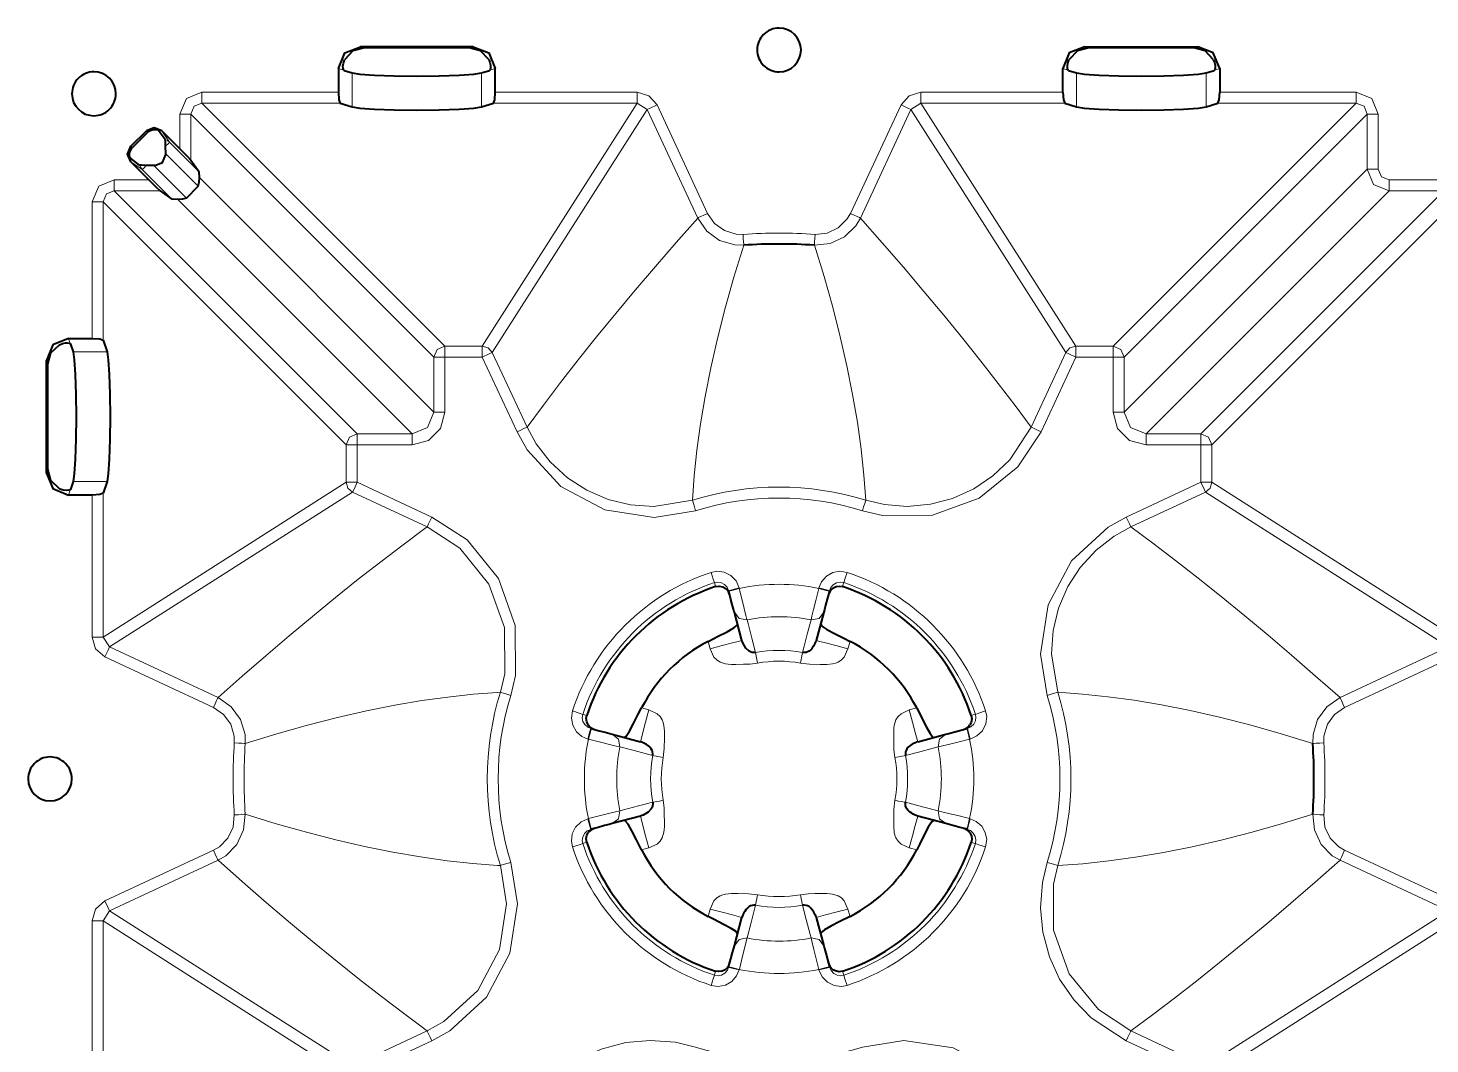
# Model space of a CAD drawing. Header units: millimetres. Extents: x 0 to 2941, y -405 to 1422.
# Drawn here: x 275.6 to 403.4, y 1029 to 1121.7 of the extents above; entities that cross this region are included whole.
import ezdxf

# ---------------------------------------------------------------- set-up
doc = ezdxf.new("R2010")
doc.units = ezdxf.units.MM
doc.layers.add('FINE', color=9, linetype='Continuous')
doc.layers.add('OUTLINE', color=7, linetype='Continuous')

msp = doc.modelspace()

# ---------------------------------------------------------------- linework, layer by layer
at = {"layer": 'FINE', "lineweight": 9}
for p, q in [((305.89, 1119.99), (306.24, 1119.88)), ((315.81, 1119.88), (316.17, 1119.99)), ((372.32, 1119.88), (371.97, 1119.99)), ((382.25, 1119.99), (381.89, 1119.88)), ((304.36, 1117.86), (303.88, 1118.01)), ((305.12, 1114.49), (305.12, 1117.59)), ((316.93, 1117.59), (316.93, 1114.49)), ((318.18, 1118.01), (317.69, 1117.86)), ((369.96, 1118.01), (370.44, 1117.86)), ((371.2, 1117.59), (371.2, 1114.49)), ((383.02, 1114.49), (383.02, 1117.59)), ((383.77, 1117.86), (384.26, 1118.01)), ((291.42, 1115.84), (303.88, 1115.84)), ((318.18, 1115.84), (331.13, 1115.84)), ((357.01, 1115.84), (369.96, 1115.84)), ((384.26, 1115.84), (396.71, 1115.84)), ((289.42, 1110.66), (289.42, 1113.84)), ((312.59, 1091.67), (290.42, 1113.84)), ((290.42, 1113.84), (290.42, 1109.64)), ((291.42, 1114.84), (313.59, 1092.67)), ((304.04, 1114.84), (291.42, 1114.84)), ((317, 1092.67), (331.13, 1114.84)), ((332.03, 1114.26), (317.91, 1092.09)), ((331.13, 1114.84), (318.01, 1114.84)), ((332.03, 1114.26), (331.13, 1114.84)), ((336.65, 1104.36), (332.03, 1114.26)), ((332.94, 1114.68), (337.55, 1104.78)), ((350.58, 1104.78), (355.2, 1114.68)), ((357.01, 1114.84), (356.1, 1114.26)), ((357.01, 1114.84), (371.13, 1092.67)), ((370.12, 1114.84), (357.01, 1114.84)), ((374.54, 1092.67), (396.71, 1114.84)), ((397.71, 1113.84), (375.54, 1091.67)), ((396.71, 1114.84), (384.09, 1114.84)), ((397.71, 1108.83), (397.71, 1113.84)), ((398.71, 1113.84), (398.71, 1108.83)), ((286.36, 1112.31), (286.46, 1112.16)), ((288.47, 1111.27), (287.78, 1112.31)), ((291.17, 1108.57), (288.47, 1111.27)), ((284.94, 1110.9), (285.09, 1110.8)), ((288.12, 1110.21), (291.07, 1107.25)), ((285.99, 1108.79), (284.95, 1109.48)), ((288.69, 1106.08), (285.99, 1108.79)), ((287.05, 1109.14), (290.01, 1106.18)), ((375.54, 1086.66), (397.71, 1108.83)), ((286.59, 1107.84), (283.42, 1107.84)), ((291.22, 1108.04), (312.59, 1086.66)), ((399.71, 1107.84), (404.71, 1107.84)), ((399.71, 1106.84), (377.54, 1084.67)), ((281.42, 1105.84), (281.42, 1093.38)), ((282.42, 1093.22), (282.42, 1105.84)), ((405.71, 1105.84), (383.54, 1083.67)), ((279.4, 1092.9), (279.25, 1093.38)), ((282.77, 1092.14), (279.67, 1092.14)), ((313.59, 1092.67), (317, 1092.67)), ((317.91, 1092.09), (321.08, 1085.28)), ((367.06, 1085.28), (370.23, 1092.09)), ((371.13, 1092.67), (374.54, 1092.67)), ((277.26, 1091.37), (277.38, 1091.02)), ((312.59, 1086.66), (312.59, 1091.67)), ((313.59, 1091.67), (313.59, 1086.66)), ((317, 1091.67), (313.59, 1091.67)), ((375.54, 1091.67), (375.54, 1086.66)), ((305.59, 1084.67), (310.6, 1084.67)), ((377.54, 1084.67), (382.54, 1084.67)), ((304.59, 1080.26), (304.59, 1083.67)), ((383.54, 1083.67), (383.54, 1080.26)), ((277.38, 1081.44), (277.26, 1081.09)), ((279.25, 1079.08), (279.4, 1079.56)), ((279.67, 1080.32), (282.77, 1080.32)), ((282.42, 1066.13), (282.42, 1079.25)), ((311.97, 1076.18), (305.17, 1079.35)), ((382.96, 1079.35), (376.16, 1076.18)), ((405.14, 1065.23), (382.96, 1079.35)), ((383.54, 1080.26), (405.71, 1066.13)), ((281.42, 1079.08), (281.42, 1066.13)), ((311.76, 1076.02), (311.97, 1076.18)), ((340.43, 1070.62), (340.44, 1070.57)), ((347.69, 1070.57), (347.7, 1070.62)), ((283, 1065.23), (282.42, 1066.13)), ((292.9, 1060.61), (283, 1065.23)), ((337.78, 1065.06), (337.6, 1065.74)), ((350.54, 1065.74), (350.35, 1065.06)), ((395.23, 1060.61), (405.14, 1065.23)), ((405.56, 1064.32), (395.65, 1059.7)), ((318.65, 1061.09), (318.4, 1061.08)), ((331.52, 1059.66), (332.2, 1059.48)), ((355.93, 1059.48), (356.62, 1059.66)), ((326.68, 1056.81), (326.64, 1056.83)), ((361.5, 1056.83), (361.45, 1056.81)), ((326.64, 1049.56), (326.68, 1049.57)), ((361.45, 1049.57), (361.5, 1049.56)), ((292.48, 1046.68), (282.57, 1042.06)), ((332.2, 1046.91), (331.52, 1046.72)), ((356.62, 1046.72), (355.93, 1046.91)), ((395.65, 1046.68), (405.56, 1042.06)), ((283, 1041.15), (292.9, 1045.77)), ((318.4, 1045.3), (318.65, 1045.29)), ((282.42, 1040.25), (283, 1041.15)), ((305.17, 1027.03), (283, 1041.15)), ((337.6, 1040.64), (337.78, 1041.32)), ((350.35, 1041.32), (350.54, 1040.64)), ((382.96, 1027.03), (405.14, 1041.15)), ((281.42, 1040.25), (281.42, 1027.3)), ((282.42, 1040.25), (304.59, 1026.12)), ((282.42, 1027.13), (282.42, 1040.25)), ((405.71, 1040.25), (383.54, 1026.12)), ((340.44, 1035.81), (340.43, 1035.76)), ((347.7, 1035.76), (347.69, 1035.81)), ((305.17, 1027.03), (311.97, 1030.2)), ((311.97, 1030.2), (311.76, 1030.36)), ((376.16, 1030.2), (382.96, 1027.03)), ((312.39, 1029.3), (305.59, 1026.12))]:
    msp.add_line(p, q, dxfattribs=at)
for points in [[(289.42, 1113.84), (290.01, 1115.25), (291.42, 1115.84)], [(291.42, 1114.84), (291.42, 1115.15), (291.42, 1115.84)], [(331.13, 1114.84), (331.13, 1115.15), (331.13, 1115.84)], [(331.13, 1115.84), (332.2, 1115.52), (332.94, 1114.68)], [(355.2, 1114.68), (355.93, 1115.52), (357.01, 1115.84)], [(357.01, 1114.84), (357.01, 1115.15), (357.01, 1115.84)], [(396.71, 1114.84), (396.71, 1115.15), (396.71, 1115.84)], [(396.71, 1115.84), (398.13, 1115.25), (398.71, 1113.84)], [(289.42, 1113.84), (290.11, 1113.84), (290.42, 1113.84)], [(291.42, 1114.84), (290.71, 1114.55), (290.42, 1113.84)], [(332.03, 1114.26), (332.31, 1114.39), (332.94, 1114.68)], [(370.23, 1092.09), (356.1, 1114.26), (351.48, 1104.36)], [(356.1, 1114.26), (355.82, 1114.39), (355.2, 1114.68)], [(397.71, 1113.84), (397.42, 1114.55), (396.71, 1114.84)], [(397.71, 1113.84), (398.02, 1113.84), (398.71, 1113.84)], [(288.47, 1111.27), (288.28, 1111.42), (288.06, 1111.51)], [(288.47, 1111.27), (288.37, 1111.17), (288.11, 1110.91)], [(285.99, 1108.79), (285.84, 1108.98), (285.74, 1109.19)], [(285.99, 1108.79), (286.09, 1108.89), (286.35, 1109.15)], [(397.71, 1108.83), (398.02, 1108.83), (398.71, 1108.83)], [(399.71, 1106.84), (398.3, 1107.42), (397.71, 1108.83)], [(398.71, 1108.83), (399, 1108.13), (399.71, 1107.84)], [(283.42, 1107.84), (282.01, 1107.25), (281.42, 1105.84)], [(283.42, 1107.84), (283.42, 1107.15), (283.42, 1106.84)], [(399.71, 1106.84), (399.71, 1107.15), (399.71, 1107.84)], [(282.42, 1105.84), (282.71, 1106.55), (283.42, 1106.84)], [(305.59, 1084.67), (283.42, 1106.84), (287.61, 1106.84)], [(382.54, 1084.67), (404.71, 1106.84), (399.71, 1106.84)], [(282.42, 1105.84), (282.11, 1105.84), (281.42, 1105.84)], [(282.42, 1105.84), (304.59, 1083.67), (304.89, 1084.37), (305.59, 1084.67)], [(289.22, 1106.04), (310.6, 1084.67), (312.01, 1085.25), (312.59, 1086.66)], [(321.08, 1085.28), (322.57, 1087.3), (324.12, 1089.34), (325.74, 1091.42), (327.43, 1093.52), (329.17, 1095.66), (330.95, 1097.79), (332.79, 1099.95), (334.69, 1102.14), (336.65, 1104.36)], [(336.65, 1104.36), (336.73, 1104.4), (336.93, 1104.49), (337.22, 1104.62), (337.55, 1104.78)], [(340.84, 1101.88), (340.03, 1101.9), (338.64, 1102.31), (337.47, 1103.17), (336.65, 1104.36)], [(337.55, 1104.78), (338.19, 1103.86), (339.09, 1103.21), (340.15, 1102.89), (340.78, 1102.87)], [(351.48, 1104.36), (351.07, 1103.66), (350.04, 1102.64), (348.73, 1102.02), (347.29, 1101.88)], [(347.36, 1102.87), (348.46, 1102.99), (349.47, 1103.46), (350.26, 1104.24), (350.58, 1104.78)], [(351.48, 1104.36), (351.4, 1104.4), (351.2, 1104.49), (350.91, 1104.62), (350.58, 1104.78)], [(351.48, 1104.36), (353.48, 1102.1), (355.41, 1099.87), (357.28, 1097.67), (359.09, 1095.51), (360.83, 1093.37), (362.48, 1091.3), (364.06, 1089.27), (365.59, 1087.26), (367.06, 1085.28)], [(340.84, 1101.88), (340.84, 1101.97), (340.82, 1102.19), (340.8, 1102.5), (340.78, 1102.87)], [(347.29, 1101.88), (347.3, 1101.97), (347.31, 1102.19), (347.33, 1102.5), (347.36, 1102.87)], [(340.84, 1101.88), (339.95, 1098.97), (339.15, 1096.14), (338.44, 1093.37), (337.83, 1090.68), (337.32, 1088.07), (336.9, 1085.58), (336.57, 1083.17), (336.33, 1080.85), (336.16, 1078.61)], [(351.97, 1078.61), (351.8, 1080.89), (351.55, 1083.26), (351.21, 1085.72), (350.78, 1088.25), (350.26, 1090.87), (349.65, 1093.52), (348.96, 1096.24), (348.17, 1099.02), (347.29, 1101.88)], [(312.59, 1091.67), (312.89, 1092.37), (313.59, 1092.67)], [(313.59, 1092.67), (313.59, 1092.35), (313.59, 1091.67)], [(317, 1092.67), (317, 1092.35), (317, 1091.67)], [(317, 1092.67), (317.54, 1092.51), (317.91, 1092.09)], [(317.91, 1092.09), (317.62, 1091.96), (317, 1091.67)], [(370.23, 1092.09), (370.6, 1092.51), (371.13, 1092.67)], [(370.23, 1092.09), (370.51, 1091.96), (371.13, 1091.67)], [(371.13, 1092.67), (371.13, 1092.35), (371.13, 1091.67)], [(374.54, 1092.67), (374.54, 1092.35), (374.54, 1091.67)], [(374.54, 1092.67), (375.25, 1092.37), (375.54, 1091.67)], [(312.59, 1091.67), (312.9, 1091.67), (313.59, 1091.67)], [(375.54, 1091.67), (375.23, 1091.67), (374.54, 1091.67)], [(313.59, 1086.66), (313.19, 1085.16), (312.09, 1084.07), (310.6, 1083.67)], [(312.59, 1086.66), (312.9, 1086.66), (313.59, 1086.66)], [(375.54, 1086.66), (375.23, 1086.66), (374.54, 1086.66)], [(375.54, 1086.66), (376.12, 1085.25), (377.54, 1084.67)], [(305.59, 1084.67), (305.59, 1084.35), (305.59, 1083.67), (304.9, 1083.67), (304.59, 1083.67)], [(310.6, 1084.67), (310.6, 1084.35), (310.6, 1083.67)], [(321.08, 1085.28), (320.99, 1085.25), (320.8, 1085.15), (320.51, 1085.02), (320.17, 1084.86)], [(321.08, 1085.28), (321.92, 1083.76), (323.2, 1082.11), (324.78, 1080.66), (326.52, 1079.53), (328.49, 1078.68), (330.52, 1078.19), (332.65, 1078.05), (336.16, 1078.61)], [(351.97, 1078.61), (353.67, 1078.21), (355.75, 1078.04), (357.88, 1078.24), (359.89, 1078.77), (361.84, 1079.66), (363.57, 1080.83), (365.11, 1082.31), (367.06, 1085.28)], [(367.06, 1085.28), (367.14, 1085.25), (367.34, 1085.15), (367.63, 1085.02), (367.96, 1084.86)], [(377.54, 1084.67), (377.54, 1084.35), (377.54, 1083.67)], [(382.54, 1084.67), (382.54, 1084.35), (382.54, 1083.67)], [(382.54, 1084.67), (383.25, 1084.37), (383.54, 1083.67)], [(310.6, 1083.67), (305.59, 1083.67), (305.59, 1080.26)], [(383.54, 1083.67), (383.23, 1083.67), (382.54, 1083.67)], [(283, 1065.23), (305.17, 1079.35), (304.75, 1079.72), (304.59, 1080.26), (282.42, 1066.13)], [(305.59, 1080.26), (304.9, 1080.26), (304.59, 1080.26)], [(305.59, 1080.26), (305.3, 1079.63), (305.17, 1079.35)], [(382.96, 1079.35), (382.83, 1079.63), (382.54, 1080.26)], [(383.54, 1080.26), (383.23, 1080.26), (382.54, 1080.26)], [(383.54, 1080.26), (383.38, 1079.72), (382.96, 1079.35)], [(336.16, 1078.61), (336.19, 1078.52), (336.26, 1078.31), (336.35, 1078.01), (336.46, 1077.66)], [(351.97, 1078.61), (351.94, 1078.52), (351.88, 1078.31), (351.78, 1078.01), (351.67, 1077.66)], [(312.39, 1077.08), (312.24, 1076.75), (312.1, 1076.46), (312.01, 1076.26), (311.97, 1076.18)], [(376.16, 1076.18), (376.12, 1076.26), (376.03, 1076.46), (375.89, 1076.75), (375.74, 1077.08)], [(311.76, 1076.02), (309.77, 1074.54), (307.74, 1073), (305.69, 1071.4), (303.61, 1069.73), (301.5, 1068), (299.39, 1066.24), (297.26, 1064.42), (295.09, 1062.55), (292.9, 1060.61)], [(318.65, 1061.09), (319.05, 1062.79), (319.02, 1067), (317.6, 1070.97), (314.95, 1074.24), (311.97, 1076.18)], [(376.16, 1076.18), (374.63, 1075.33), (372.99, 1074.06), (371.54, 1072.48), (370.4, 1070.73), (369.56, 1068.77), (369.07, 1066.74), (368.92, 1064.6), (369.49, 1061.09)], [(376.16, 1076.18), (378.17, 1074.69), (380.22, 1073.13), (382.29, 1071.51), (384.4, 1069.83), (386.54, 1068.08), (388.67, 1066.31), (390.82, 1064.47), (393.01, 1062.57), (395.23, 1060.61)], [(337.87, 1072.03), (338.38, 1072.13), (339.05, 1072.05), (339.66, 1071.74), (340.14, 1071.25), (340.43, 1070.62)], [(337.87, 1072.03), (338.07, 1071.42), (338.18, 1071.1)], [(347.7, 1070.62), (347.94, 1071.17), (348.38, 1071.68), (348.96, 1072.01), (349.61, 1072.13), (350.27, 1072.03)], [(349.96, 1071.1), (350.06, 1071.42), (350.27, 1072.03)], [(339.47, 1070.36), (339.32, 1070.69), (339.08, 1070.94), (338.77, 1071.1), (338.43, 1071.15), (338.18, 1071.1), (338.23, 1070.9), (338.27, 1070.73)], [(340.43, 1070.62), (339.75, 1070.44), (339.47, 1070.36)], [(340.44, 1070.57), (339.76, 1070.39), (339.48, 1070.32)], [(340.44, 1070.57), (340.68, 1069.61), (340.89, 1068.75), (341.05, 1068.1), (341.14, 1067.73), (341.15, 1067.7)], [(346.98, 1067.7), (347.06, 1068.03), (347.21, 1068.65), (347.42, 1069.48), (347.65, 1070.44), (347.69, 1070.57)], [(348.66, 1070.32), (348.37, 1070.39), (347.69, 1070.57)], [(348.67, 1070.36), (348.38, 1070.44), (347.7, 1070.62)], [(349.96, 1071.1), (349.63, 1071.15), (349.3, 1071.08), (349.01, 1070.91), (348.79, 1070.64), (348.67, 1070.36)], [(349.86, 1070.73), (349.95, 1071.06), (349.96, 1071.1)], [(341.15, 1067.7), (340.42, 1067.83), (339.99, 1068.41)], [(341.15, 1067.7), (341.24, 1067.37), (341.59, 1066.02), (341.93, 1064.72)], [(346.2, 1064.72), (346.29, 1065.06), (346.64, 1066.41), (346.98, 1067.7)], [(348.14, 1068.41), (347.71, 1067.83), (346.98, 1067.7)], [(282.42, 1066.13), (282.11, 1066.13), (281.42, 1066.13)], [(281.42, 1066.13), (281.73, 1065.06), (282.57, 1064.32)], [(283, 1065.23), (282.86, 1064.94), (282.57, 1064.32)], [(337.78, 1065.06), (338.89, 1065.35), (339.83, 1065.6), (340.46, 1065.77), (340.68, 1065.83)], [(350.35, 1065.06), (349.24, 1065.35), (348.3, 1065.6), (347.67, 1065.77), (347.45, 1065.83)], [(282.57, 1064.32), (292.48, 1059.7), (293.39, 1059.07), (294.05, 1058.17), (294.37, 1057.1), (294.38, 1056.48)], [(337.78, 1065.06), (338.13, 1064.31), (338.38, 1064.04), (338.68, 1063.85), (339.19, 1063.69), (339.43, 1063.66), (339.72, 1063.64), (340.13, 1063.64), (340.81, 1063.65), (341.42, 1063.67), (342.11, 1063.75)], [(342.11, 1063.75), (342.05, 1064.09), (341.99, 1064.39), (341.95, 1064.61), (341.93, 1064.72)], [(346.02, 1063.75), (346.85, 1063.67), (347.81, 1063.64), (348.42, 1063.64), (348.94, 1063.69), (349.21, 1063.75), (349.45, 1063.85), (349.75, 1064.04), (350.01, 1064.31), (350.35, 1065.06)], [(346.02, 1063.75), (346.08, 1064.09), (346.14, 1064.39), (346.18, 1064.61), (346.2, 1064.72)], [(292.9, 1060.61), (292.86, 1060.53), (292.77, 1060.33), (292.63, 1060.04), (292.48, 1059.7)], [(295.38, 1056.41), (295.36, 1057.23), (294.94, 1058.61), (294.09, 1059.78), (292.9, 1060.61)], [(295.38, 1056.41), (298.25, 1057.3), (301.05, 1058.09), (303.78, 1058.79), (306.44, 1059.39), (309.03, 1059.91), (311.49, 1060.33), (313.87, 1060.66), (316.18, 1060.91), (318.4, 1061.08)], [(319.6, 1060.8), (319.25, 1060.91), (318.94, 1061), (318.73, 1061.07), (318.65, 1061.09)], [(369.49, 1061.09), (369.4, 1061.07), (369.19, 1061), (368.89, 1060.91), (368.53, 1060.8)], [(392.75, 1056.41), (389.85, 1057.31), (387.01, 1058.11), (384.25, 1058.81), (381.56, 1059.42), (378.95, 1059.94), (376.46, 1060.36), (374.05, 1060.69), (371.73, 1060.93), (369.49, 1061.09)], [(392.75, 1056.41), (392.78, 1057.23), (393.19, 1058.61), (394.04, 1059.78), (395.23, 1060.61)], [(395.23, 1060.61), (395.27, 1060.53), (395.36, 1060.33), (395.5, 1060.04), (395.65, 1059.7)], [(326.64, 1056.83), (326.09, 1057.06), (325.58, 1057.5), (325.25, 1058.08), (325.13, 1058.73), (325.22, 1059.39)], [(325.22, 1059.39), (325.83, 1059.19), (326.16, 1059.08)], [(326.16, 1059.08), (326.11, 1058.75), (326.18, 1058.43), (326.35, 1058.14), (326.61, 1057.91), (326.89, 1057.79)], [(326.53, 1058.98), (326.19, 1059.07), (326.16, 1059.08)], [(332.2, 1059.48), (331.9, 1058.37), (331.65, 1057.43), (331.48, 1056.8), (331.42, 1056.58)], [(333.5, 1055.15), (333.59, 1055.97), (333.61, 1056.93), (333.61, 1057.54), (333.57, 1058.06), (333.51, 1058.33), (333.41, 1058.57), (333.21, 1058.88), (332.95, 1059.13), (332.2, 1059.48)], [(355.93, 1059.48), (355.19, 1059.13), (354.92, 1058.88), (354.72, 1058.57), (354.56, 1058.06), (354.53, 1057.83), (354.52, 1057.54), (354.52, 1057.13), (354.53, 1056.44), (354.55, 1055.84), (354.63, 1055.15)], [(356.71, 1056.58), (356.65, 1056.8), (356.48, 1057.43), (356.23, 1058.37), (355.93, 1059.48)], [(361.24, 1057.79), (361.56, 1057.94), (361.82, 1058.18), (361.98, 1058.49), (362.02, 1058.82), (361.97, 1059.08), (361.78, 1059.03), (361.6, 1058.98)], [(362.91, 1059.39), (363.01, 1058.88), (362.93, 1058.21), (362.62, 1057.59), (362.12, 1057.11), (361.5, 1056.83)], [(361.97, 1059.08), (362.3, 1059.19), (362.91, 1059.39)], [(395.65, 1059.7), (394.74, 1059.07), (394.09, 1058.17), (393.77, 1057.1), (393.75, 1056.48)], [(326.64, 1056.83), (326.82, 1057.51), (326.89, 1057.79)], [(326.68, 1056.81), (326.87, 1057.5), (326.94, 1057.78)], [(361.19, 1057.78), (361.27, 1057.5), (361.45, 1056.81)], [(361.24, 1057.79), (361.31, 1057.51), (361.5, 1056.83)], [(295.38, 1056.41), (295.29, 1056.42), (295.07, 1056.44), (294.75, 1056.46), (294.38, 1056.48)], [(329.55, 1056.11), (329.22, 1056.19), (328.61, 1056.34), (327.78, 1056.54), (326.82, 1056.78), (326.68, 1056.81)], [(329.55, 1056.11), (329.43, 1056.83), (328.85, 1057.27)], [(359.29, 1057.27), (358.71, 1056.83), (358.58, 1056.11)], [(361.45, 1056.81), (360.48, 1056.57), (359.63, 1056.36), (358.98, 1056.2), (358.61, 1056.11), (358.58, 1056.11)], [(392.75, 1056.41), (392.84, 1056.42), (393.06, 1056.44), (393.38, 1056.46), (393.75, 1056.48)], [(332.54, 1055.33), (332.65, 1055.3), (332.87, 1055.26), (333.17, 1055.21), (333.5, 1055.15)], [(354.63, 1055.15), (354.97, 1055.21), (355.26, 1055.26), (355.48, 1055.3), (355.6, 1055.33)], [(358.58, 1056.11), (358.24, 1056.02), (356.9, 1055.67), (355.6, 1055.33)], [(332.2, 1046.91), (332.95, 1047.25), (333.21, 1047.5), (333.41, 1047.81), (333.57, 1048.32), (333.6, 1048.55), (333.61, 1048.84), (333.62, 1049.25), (333.6, 1049.94), (333.59, 1050.55), (333.5, 1051.24)], [(332.54, 1051.06), (332.65, 1051.08), (332.87, 1051.12), (333.17, 1051.17), (333.5, 1051.24)], [(354.63, 1051.24), (354.54, 1050.41), (354.52, 1049.45), (354.52, 1048.84), (354.56, 1048.32), (354.63, 1048.05), (354.72, 1047.81), (354.92, 1047.5), (355.19, 1047.25), (355.93, 1046.91)], [(354.63, 1051.24), (354.97, 1051.17), (355.26, 1051.12), (355.48, 1051.08), (355.6, 1051.06)], [(294.38, 1049.9), (294.27, 1048.79), (293.8, 1047.79), (293.02, 1046.99), (292.48, 1046.68)], [(292.9, 1045.77), (293.6, 1046.18), (294.62, 1047.22), (295.23, 1048.53), (295.38, 1049.97)], [(295.38, 1049.97), (295.29, 1049.96), (295.07, 1049.95), (294.75, 1049.92), (294.38, 1049.9)], [(318.4, 1045.3), (316.14, 1045.48), (313.79, 1045.73), (311.36, 1046.07), (308.84, 1046.51), (306.25, 1047.03), (303.64, 1047.63), (300.95, 1048.32), (298.2, 1049.1), (295.38, 1049.97)], [(326.68, 1049.57), (327.65, 1049.81), (328.51, 1050.02), (329.16, 1050.18), (329.53, 1050.27), (329.55, 1050.27)], [(329.55, 1050.27), (329.43, 1049.55), (328.85, 1049.11)], [(331.42, 1049.8), (331.48, 1049.58), (331.65, 1048.95), (331.9, 1048.01), (332.2, 1046.91)], [(355.6, 1051.06), (355.93, 1050.97), (357.28, 1050.61), (358.58, 1050.27)], [(355.93, 1046.91), (356.23, 1048.01), (356.48, 1048.95), (356.65, 1049.58), (356.71, 1049.8)], [(358.58, 1050.27), (358.91, 1050.19), (359.52, 1050.04), (360.36, 1049.84), (361.31, 1049.6), (361.45, 1049.57)], [(359.29, 1049.11), (358.71, 1049.55), (358.58, 1050.27)], [(369.49, 1045.29), (371.77, 1045.45), (374.14, 1045.71), (376.59, 1046.05), (379.13, 1046.48), (381.75, 1047), (384.4, 1047.6), (387.11, 1048.3), (389.9, 1049.09), (392.75, 1049.97)], [(392.75, 1049.97), (392.84, 1049.96), (393.06, 1049.95), (393.38, 1049.92), (393.75, 1049.9)], [(395.23, 1045.77), (394.53, 1046.18), (393.52, 1047.22), (392.9, 1048.53), (392.75, 1049.97)], [(393.75, 1049.9), (393.86, 1048.79), (394.34, 1047.79), (395.12, 1046.99), (395.65, 1046.68)], [(325.22, 1046.99), (325.13, 1047.5), (325.21, 1048.17), (325.51, 1048.79), (326.01, 1049.27), (326.64, 1049.56)], [(326.89, 1048.59), (326.57, 1048.44), (326.31, 1048.2), (326.16, 1047.89), (326.11, 1047.56), (326.16, 1047.3), (326.35, 1047.35), (326.53, 1047.4)], [(326.64, 1049.56), (326.82, 1048.87), (326.89, 1048.59)], [(326.68, 1049.57), (326.87, 1048.88), (326.94, 1048.6)], [(361.19, 1048.6), (361.27, 1048.88), (361.45, 1049.57)], [(361.24, 1048.59), (361.31, 1048.87), (361.5, 1049.56)], [(361.6, 1047.4), (361.94, 1047.31), (361.97, 1047.3), (362.02, 1047.63), (361.96, 1047.95), (361.78, 1048.25), (361.52, 1048.47), (361.24, 1048.59)], [(361.5, 1049.56), (362.04, 1049.32), (362.55, 1048.88), (362.88, 1048.3), (363.01, 1047.65), (362.91, 1046.99)], [(325.22, 1046.99), (325.83, 1047.19), (326.16, 1047.3)], [(361.97, 1047.3), (362.3, 1047.19), (362.91, 1046.99)], [(292.9, 1045.77), (292.86, 1045.86), (292.77, 1046.06), (292.63, 1046.34), (292.48, 1046.68)], [(395.23, 1045.77), (395.27, 1045.86), (395.36, 1046.06), (395.5, 1046.34), (395.65, 1046.68)], [(292.9, 1045.77), (295.13, 1043.8), (297.33, 1041.89), (299.51, 1040.04), (301.65, 1038.25), (303.76, 1036.53), (305.8, 1034.9), (307.82, 1033.33), (309.8, 1031.81), (311.76, 1030.36)], [(311.97, 1030.2), (313.5, 1031.05), (316.6, 1033.9), (318.57, 1037.62), (319.21, 1041.78), (318.65, 1045.29)], [(319.6, 1045.58), (319.25, 1045.47), (318.94, 1045.38), (318.73, 1045.31), (318.65, 1045.29)], [(369.49, 1045.29), (369.4, 1045.31), (369.19, 1045.38), (368.89, 1045.47), (368.53, 1045.58)], [(369.49, 1045.29), (369.09, 1043.59), (369.11, 1039.38), (370.53, 1035.41), (373.19, 1032.14), (376.16, 1030.2)], [(395.23, 1045.77), (392.97, 1043.78), (390.75, 1041.84), (388.55, 1039.97), (386.38, 1038.17), (384.25, 1036.43), (382.18, 1034.78), (380.14, 1033.19), (378.14, 1031.67), (376.16, 1030.2)], [(405.71, 1040.25), (405.14, 1041.15), (395.23, 1045.77)], [(342.11, 1042.63), (341.28, 1042.72), (340.33, 1042.74), (339.72, 1042.74), (339.19, 1042.69), (338.93, 1042.63), (338.68, 1042.53), (338.38, 1042.34), (338.13, 1042.07), (337.78, 1041.32)], [(341.93, 1041.66), (341.95, 1041.78), (341.99, 1042), (342.05, 1042.29), (342.11, 1042.63)], [(350.35, 1041.32), (350.01, 1042.07), (349.75, 1042.34), (349.45, 1042.53), (348.94, 1042.69), (348.7, 1042.72), (348.42, 1042.74), (348, 1042.74), (347.32, 1042.73), (346.71, 1042.71), (346.02, 1042.63)], [(346.2, 1041.66), (346.18, 1041.78), (346.14, 1042), (346.08, 1042.29), (346.02, 1042.63)], [(282.57, 1042.06), (281.73, 1041.32), (281.42, 1040.25)], [(283, 1041.15), (282.86, 1041.44), (282.57, 1042.06)], [(337.78, 1041.32), (338.89, 1041.03), (339.83, 1040.78), (340.46, 1040.61), (340.68, 1040.55)], [(341.93, 1041.66), (341.84, 1041.32), (341.49, 1039.98), (341.15, 1038.68)], [(346.98, 1038.68), (346.9, 1039.01), (346.54, 1040.36), (346.2, 1041.66)], [(347.45, 1040.55), (347.67, 1040.61), (348.3, 1040.78), (349.24, 1041.03), (350.35, 1041.32)], [(282.42, 1040.25), (282.11, 1040.25), (281.42, 1040.25)], [(341.15, 1038.68), (340.42, 1038.55), (339.99, 1037.97)], [(341.15, 1038.68), (341.07, 1038.35), (340.92, 1037.73), (340.71, 1036.9), (340.48, 1035.95), (340.44, 1035.81)], [(347.69, 1035.81), (347.45, 1036.77), (347.24, 1037.63), (347.08, 1038.28), (346.99, 1038.65), (346.98, 1038.68)], [(348.14, 1037.97), (347.71, 1038.55), (346.98, 1038.68)], [(340.43, 1035.76), (340.2, 1035.22), (339.75, 1034.71), (339.18, 1034.37), (338.52, 1034.25), (337.87, 1034.35)], [(338.18, 1035.28), (338.5, 1035.23), (338.83, 1035.3), (339.12, 1035.47), (339.35, 1035.74), (339.47, 1036.02)], [(340.43, 1035.76), (339.75, 1035.94), (339.47, 1036.02)], [(340.44, 1035.81), (339.76, 1035.99), (339.48, 1036.06)], [(348.66, 1036.06), (348.37, 1035.99), (347.69, 1035.81)], [(348.67, 1036.02), (348.38, 1035.94), (347.7, 1035.76)], [(350.27, 1034.35), (349.75, 1034.25), (349.08, 1034.33), (348.47, 1034.64), (347.99, 1035.13), (347.7, 1035.76)], [(348.67, 1036.02), (348.81, 1035.7), (349.06, 1035.44), (349.36, 1035.28), (349.7, 1035.24), (349.96, 1035.28)], [(337.87, 1034.35), (338.07, 1034.96), (338.18, 1035.28)], [(338.27, 1035.65), (338.19, 1035.32), (338.18, 1035.28)], [(349.96, 1035.28), (349.91, 1035.48), (349.86, 1035.65)], [(349.96, 1035.28), (350.06, 1034.96), (350.27, 1034.35)], [(312.39, 1029.3), (312.24, 1029.63), (312.1, 1029.92), (312.01, 1030.12), (311.97, 1030.2)], [(376.16, 1030.2), (376.12, 1030.12), (376.03, 1029.92), (375.89, 1029.63), (375.74, 1029.3)]]:
    msp.add_lwpolyline(points, dxfattribs=at)
for points in [[(347.36, 1102.87, 0.03306), (340.78, 1102.87)], [(382.54, 1026.12), (375.74, 1029.3), (372.53, 1031.39), (370.97, 1033.01), (369.66, 1034.93), (368.73, 1036.97), (368.13, 1039.2), (367.92, 1041.44), (368.1, 1043.75), (368.53, 1045.58, 0.15187), (368.53, 1060.8), (367.92, 1064.58), (368.61, 1069.08), (370.75, 1073.09), (374.09, 1076.17), (375.74, 1077.08), (382.54, 1080.26), (382.54, 1083.67), (377.54, 1083.67), (376.04, 1084.07), (374.94, 1085.16), (374.54, 1086.66), (374.54, 1091.67), (371.13, 1091.67), (367.96, 1084.86), (365.86, 1081.65), (362.33, 1078.79), (358.05, 1077.25), (353.51, 1077.22), (351.67, 1077.66, 0.151846), (336.46, 1077.66), (332.67, 1077.05), (328.18, 1077.74), (324.17, 1079.87), (321.09, 1083.21), (320.17, 1084.86), (317, 1091.67)], [(305.59, 1080.26), (312.39, 1077.08), (315.61, 1074.99), (318.47, 1071.46), (320, 1067.18), (320.03, 1062.63), (319.6, 1060.8, 0.15187), (319.6, 1045.58), (320.21, 1041.8), (319.52, 1037.3), (317.39, 1033.29), (314.04, 1030.21), (312.39, 1029.3)], [(351.97, 1078.61, 0.151876), (336.16, 1078.61)], [(337.87, 1072.03, 0.238164), (325.22, 1059.39)], [(362.91, 1059.39, 0.238162), (350.27, 1072.03)], [(338.18, 1071.1, 0.238149), (326.16, 1059.08)], [(347.69, 1070.57, 0.103093), (340.44, 1070.57)], [(361.97, 1059.08, 0.238149), (349.96, 1071.1)], [(346.98, 1067.7, 0.09953), (341.15, 1067.7)], [(346.2, 1064.72, 0.09181), (341.93, 1064.72)], [(346.02, 1063.75, 0.091765), (342.11, 1063.75)], [(318.65, 1061.09, 0.151871), (318.65, 1045.29)], [(369.49, 1045.29, 0.151871), (369.49, 1061.09)], [(294.38, 1056.48, 0.033071), (294.38, 1049.9)], [(295.38, 1056.41, 0.033086), (295.38, 1049.97)], [(326.68, 1056.81, 0.103102), (326.68, 1049.57)], [(361.45, 1049.57, 0.103069), (361.45, 1056.81)], [(393.75, 1049.9, 0.033071), (393.75, 1056.48)], [(332.54, 1055.33), (332.2, 1055.41), (330.85, 1055.77), (329.55, 1056.11, 0.099521), (329.55, 1050.27), (329.89, 1050.36), (331.24, 1050.72), (332.54, 1051.06)], [(332.54, 1055.33, 0.091825), (332.54, 1051.06)], [(333.5, 1055.15, 0.091787), (333.5, 1051.24)], [(354.63, 1051.24, 0.091787), (354.63, 1055.15)], [(355.6, 1051.06, 0.09178), (355.6, 1055.33)], [(358.58, 1050.27, 0.099521), (358.58, 1056.11)], [(326.16, 1047.3, 0.238158), (338.18, 1035.28)], [(349.96, 1035.28, 0.238154), (361.97, 1047.3)], [(325.22, 1046.99, 0.238162), (337.87, 1034.35)], [(350.27, 1034.35, 0.238164), (362.91, 1046.99)], [(342.11, 1042.63, 0.091765), (346.02, 1042.63)], [(341.93, 1041.66, 0.09181), (346.2, 1041.66)], [(341.15, 1038.68, 0.09953), (346.98, 1038.68)], [(340.44, 1035.81, 0.103099), (347.69, 1035.81)], [(313.59, 1014.71), (317, 1014.71), (320.17, 1021.52), (322.27, 1024.73), (323.89, 1026.29), (325.8, 1027.59), (327.84, 1028.53), (330.08, 1029.13), (332.32, 1029.33), (334.62, 1029.16), (336.46, 1028.72, 0.151851), (351.67, 1028.72), (355.46, 1029.33), (359.96, 1028.65), (363.97, 1026.51), (367.05, 1023.17), (367.96, 1021.52), (371.13, 1014.71)]]:
    msp.add_lwpolyline(points, format="xyb", dxfattribs=at)
at = {"layer": 'OUTLINE', "lineweight": 40}
for p, q in [((316.17, 1119.99), (305.89, 1119.99)), ((315.81, 1119.88), (306.24, 1119.88)), ((371.97, 1119.99), (382.25, 1119.99)), ((381.89, 1119.88), (372.32, 1119.88)), ((303.88, 1118.01), (303.88, 1115.84)), ((304.39, 1117.82), (304.36, 1117.86)), ((304.39, 1117.82), (305.12, 1117.59)), ((316.93, 1117.59), (317.66, 1117.82)), ((317.69, 1117.86), (317.66, 1117.82)), ((318.18, 1115.84), (318.18, 1118.01)), ((369.96, 1115.84), (369.96, 1118.01)), ((370.48, 1117.82), (370.44, 1117.86)), ((370.48, 1117.82), (371.2, 1117.59)), ((383.02, 1117.59), (383.74, 1117.82)), ((384.26, 1118.01), (384.26, 1115.84)), ((316.93, 1114.49), (318.01, 1114.84)), ((370.12, 1114.84), (371.2, 1114.49)), ((383.02, 1114.49), (384.09, 1114.84)), ((284.94, 1110.9), (286.36, 1112.31)), ((285.12, 1110.82), (286.43, 1112.14)), ((286.43, 1112.14), (286.46, 1112.16)), ((288.06, 1111.51), (287.43, 1112.36)), ((287.78, 1112.31), (289.42, 1110.66)), ((285.09, 1110.8), (285.12, 1110.82)), ((288.12, 1110.21), (288.11, 1110.91)), ((288.12, 1110.14), (288.12, 1110.21)), ((285.74, 1109.19), (284.9, 1109.82)), ((284.95, 1109.48), (286.59, 1107.84)), ((287.12, 1109.14), (287.05, 1109.14)), ((290.42, 1109.64), (291.17, 1108.57)), ((291.22, 1108.04), (291.17, 1108.57)), ((287.61, 1106.84), (288.69, 1106.08)), ((289.22, 1106.04), (288.69, 1106.08)), ((290.01, 1106.18), (291.07, 1107.25)), ((279.25, 1093.38), (281.42, 1093.38)), ((279.4, 1092.9), (279.43, 1092.86)), ((282.42, 1093.22), (282.77, 1092.14)), ((277.26, 1081.09), (277.26, 1091.37)), ((279.43, 1079.6), (279.4, 1079.56)), ((279.67, 1080.32), (279.43, 1079.6)), ((282.77, 1080.32), (282.42, 1079.25)), ((281.42, 1079.08), (279.25, 1079.08)), ((339.48, 1070.32), (339.47, 1070.36)), ((348.67, 1070.36), (348.66, 1070.32)), ((340.68, 1065.83), (339.99, 1068.41)), ((348.14, 1068.41), (347.45, 1065.83)), ((326.89, 1057.79), (326.94, 1057.78)), ((361.19, 1057.78), (361.24, 1057.79)), ((328.85, 1057.27), (331.42, 1056.58)), ((356.71, 1056.58), (359.29, 1057.27)), ((331.42, 1049.8), (328.85, 1049.11)), ((359.29, 1049.11), (356.71, 1049.8)), ((326.94, 1048.6), (326.89, 1048.59)), ((347.45, 1040.55), (348.14, 1037.97)), ((339.47, 1036.02), (339.48, 1036.06)), ((348.66, 1036.06), (348.67, 1036.02))]:
    msp.add_line(p, q, dxfattribs=at)
for points in [[(342.07, 1119.69, 0.414232), (344.07, 1117.69, 0.414201), (346.07, 1119.69, 0.414201), (344.07, 1121.69, 0.41422)], [(283.57, 1115.69, 0.414201), (281.57, 1117.69, 0.414226), (279.57, 1115.69, 0.414201), (281.57, 1113.69, 0.414226)], [(279.57, 1053.19, 0.41422), (277.57, 1055.19, 0.414226), (275.57, 1053.19, 0.414201), (277.57, 1051.19, 0.414207)]]:
    msp.add_lwpolyline(points, format="xyb", close=True, dxfattribs=at)
for points in [[(303.88, 1118.01), (304.46, 1119.42), (305.89, 1119.99)], [(306.24, 1119.88), (305.2, 1119.6), (304.46, 1118.82)], [(317.59, 1118.82), (316.85, 1119.6), (315.81, 1119.88)], [(316.17, 1119.99), (317.59, 1119.42), (318.18, 1118.01)], [(371.97, 1119.99), (370.54, 1119.42), (369.96, 1118.01)], [(372.32, 1119.88), (371.28, 1119.6), (370.54, 1118.82)], [(383.67, 1118.82), (382.94, 1119.6), (381.89, 1119.88)], [(384.26, 1118.01), (383.67, 1119.42), (382.25, 1119.99)], [(304.36, 1117.86), (304.31, 1117.99), (304.29, 1118.22), (304.33, 1118.49), (304.42, 1118.75), (304.46, 1118.82)], [(305.12, 1117.59), (305.83, 1117.48), (307.17, 1117.39), (308.97, 1117.33), (311.03, 1117.31), (313.08, 1117.33), (314.88, 1117.39), (316.22, 1117.48), (316.93, 1117.59)], [(317.59, 1118.82), (317.7, 1118.55), (317.76, 1118.29), (317.75, 1118.07), (317.72, 1117.91), (317.69, 1117.86)], [(370.44, 1117.86), (370.39, 1117.99), (370.37, 1118.22), (370.41, 1118.49), (370.5, 1118.75), (370.54, 1118.82)], [(371.2, 1117.59), (371.91, 1117.48), (373.25, 1117.39), (375.06, 1117.33), (377.11, 1117.31), (379.16, 1117.33), (380.96, 1117.39), (382.3, 1117.48), (383.02, 1117.59)], [(383.67, 1118.82), (383.79, 1118.55), (383.84, 1118.29), (383.84, 1118.07), (383.8, 1117.91), (383.77, 1117.86), (383.74, 1117.82)], [(303.88, 1115.84), (303.92, 1115.15), (304.04, 1114.84)], [(318.01, 1114.84), (318.13, 1115.15), (318.18, 1115.84)], [(369.96, 1115.84), (370, 1115.15), (370.12, 1114.84)], [(384.09, 1114.84), (384.21, 1115.15), (384.26, 1115.84)], [(304.04, 1114.84), (305.12, 1114.49), (305.83, 1114.37), (307.17, 1114.28), (308.97, 1114.22), (311.03, 1114.2), (313.08, 1114.22), (314.88, 1114.28), (316.22, 1114.37), (316.93, 1114.49)], [(371.2, 1114.49), (371.91, 1114.37), (373.25, 1114.28), (375.06, 1114.22), (377.11, 1114.2), (379.16, 1114.22), (380.96, 1114.28), (382.3, 1114.37), (383.02, 1114.49)], [(287.78, 1112.31), (287.07, 1112.6), (286.36, 1112.31)], [(286.46, 1112.16), (286.66, 1112.32), (286.88, 1112.41), (287.08, 1112.43), (287.26, 1112.42), (287.39, 1112.39), (287.43, 1112.36)], [(288.11, 1110.91), (288.09, 1111.33), (288.06, 1111.51)], [(284.95, 1109.48), (284.65, 1110.19), (284.94, 1110.9)], [(284.9, 1109.82), (284.86, 1109.9), (284.83, 1110.08), (284.83, 1110.29), (284.91, 1110.53), (285.03, 1110.73), (285.09, 1110.8)], [(287.12, 1109.14), (287.82, 1109.43), (288.12, 1110.14)], [(290.42, 1109.64), (290.11, 1109.97), (289.42, 1110.66)], [(287.05, 1109.14), (286.35, 1109.15), (285.93, 1109.17), (285.74, 1109.19)], [(287.61, 1106.84), (287.29, 1107.15), (286.59, 1107.84)], [(291.07, 1107.25), (291.18, 1107.62), (291.22, 1108.04)], [(290.01, 1106.18), (289.64, 1106.07), (289.22, 1106.04)], [(279.25, 1093.38), (277.84, 1092.79), (277.26, 1091.37)], [(281.42, 1093.38), (282.11, 1093.33), (282.42, 1093.22)], [(277.38, 1081.44), (277.38, 1091.02), (277.66, 1092.06), (278.43, 1092.8)], [(278.43, 1092.8), (278.7, 1092.91), (278.97, 1092.96), (279.18, 1092.96), (279.34, 1092.93), (279.4, 1092.9)], [(279.43, 1092.86), (279.67, 1092.14), (279.78, 1091.43), (279.87, 1090.09), (279.93, 1088.28), (279.95, 1086.23), (279.93, 1084.18), (279.87, 1082.37), (279.78, 1081.03), (279.67, 1080.32)], [(282.77, 1092.14), (282.88, 1091.43), (282.98, 1090.09), (283.04, 1088.28), (283.06, 1086.23), (283.04, 1084.18), (282.98, 1082.37), (282.88, 1081.03), (282.77, 1080.32)], [(277.26, 1081.09), (277.84, 1079.67), (279.25, 1079.08)], [(278.43, 1079.66), (277.66, 1080.4), (277.38, 1081.44)], [(279.4, 1079.56), (279.27, 1079.52), (279.04, 1079.5), (278.77, 1079.53), (278.51, 1079.63), (278.43, 1079.66)], [(282.42, 1079.25), (282.11, 1079.13), (281.42, 1079.08)], [(338.27, 1070.73), (338.6, 1070.78), (338.93, 1070.72), (339.15, 1070.6)], [(339.57, 1069.97), (339.56, 1070.02), (339.44, 1070.28), (339.27, 1070.5), (339.15, 1070.6)], [(339.99, 1068.41), (339.98, 1068.43), (339.92, 1068.67), (339.8, 1069.11), (339.65, 1069.67), (339.48, 1070.32)], [(348.66, 1070.32), (348.63, 1070.22), (348.46, 1069.59), (348.31, 1069.04), (348.2, 1068.63), (348.14, 1068.41)], [(348.98, 1070.6), (348.79, 1070.43), (348.66, 1070.22), (348.58, 1070.02), (348.56, 1069.97)], [(348.98, 1070.6), (349.27, 1070.74), (349.6, 1070.78), (349.86, 1070.73)], [(337.6, 1065.74), (338.52, 1066.21), (339.33, 1066.62), (339.93, 1066.96), (340.25, 1067.22), (340.28, 1067.34)], [(347.86, 1067.34), (347.98, 1067.12), (348.42, 1066.83), (349.12, 1066.46), (349.98, 1066.02), (350.54, 1065.74)], [(341.93, 1064.72), (341.76, 1064.71), (341.61, 1064.73), (341.46, 1064.78), (341.34, 1064.84), (341.04, 1065.13), (340.77, 1065.59), (340.73, 1065.69), (340.68, 1065.83)], [(347.45, 1065.83), (347.41, 1065.69), (347.36, 1065.59), (347.27, 1065.41), (347.2, 1065.29), (347.1, 1065.14), (347.09, 1065.13), (347.09, 1065.13), (347.09, 1065.13), (347.09, 1065.12), (347.08, 1065.12), (347.08, 1065.11), (347.06, 1065.09), (347.02, 1065.04), (346.95, 1064.97), (346.8, 1064.84), (346.67, 1064.78), (346.53, 1064.73), (346.37, 1064.71), (346.2, 1064.72)], [(326.66, 1058.11), (326.52, 1058.39), (326.48, 1058.73), (326.53, 1058.98)], [(329.92, 1056.98), (330.13, 1057.1), (330.43, 1057.54), (330.8, 1058.24), (331.23, 1059.11), (331.52, 1059.66)], [(356.62, 1059.66), (357.08, 1058.74), (357.5, 1057.92), (357.84, 1057.32), (358.1, 1057.01), (358.22, 1056.98)], [(361.6, 1058.98), (361.65, 1058.66), (361.59, 1058.33), (361.47, 1058.11)], [(326.66, 1058.11), (326.83, 1057.92), (327.04, 1057.78), (327.24, 1057.7), (327.29, 1057.69)], [(326.94, 1057.78), (327.03, 1057.75), (327.67, 1057.58), (328.22, 1057.44), (328.63, 1057.33), (328.85, 1057.27)], [(359.29, 1057.27), (359.3, 1057.27), (359.55, 1057.34), (359.98, 1057.45), (360.55, 1057.61), (361.19, 1057.78)], [(360.85, 1057.69), (360.9, 1057.7), (361.16, 1057.81), (361.37, 1057.98), (361.47, 1058.11)], [(332.54, 1055.33), (332.55, 1055.49), (332.53, 1055.65), (332.48, 1055.79), (332.41, 1055.92), (332.29, 1056.08), (332.21, 1056.15), (332.17, 1056.18), (332.15, 1056.2), (332.14, 1056.21), (332.13, 1056.21), (332.13, 1056.21), (332.13, 1056.21), (332.13, 1056.21), (332.11, 1056.23), (331.97, 1056.32), (331.84, 1056.4), (331.67, 1056.49), (331.56, 1056.53), (331.42, 1056.58)], [(356.71, 1056.58), (356.57, 1056.53), (356.47, 1056.49), (356.22, 1056.36), (356, 1056.22), (355.84, 1056.08), (355.72, 1055.92), (355.65, 1055.79), (355.61, 1055.65), (355.59, 1055.49), (355.6, 1055.33)], [(332.54, 1051.06), (332.55, 1050.89), (332.53, 1050.73), (332.48, 1050.59), (332.41, 1050.46), (332.13, 1050.17), (331.67, 1049.89), (331.56, 1049.85), (331.42, 1049.8)], [(356.71, 1049.8), (356.57, 1049.85), (356.47, 1049.89), (356.29, 1049.98), (356.17, 1050.06), (356.02, 1050.15), (356, 1050.17), (356, 1050.17), (356, 1050.17), (356, 1050.17), (355.99, 1050.17), (355.98, 1050.18), (355.96, 1050.2), (355.92, 1050.23), (355.84, 1050.3), (355.72, 1050.46), (355.65, 1050.59), (355.61, 1050.73), (355.59, 1050.89), (355.6, 1051.06)], [(327.29, 1048.69), (327.23, 1048.68), (326.98, 1048.57), (326.76, 1048.4), (326.66, 1048.27)], [(328.85, 1049.11), (328.83, 1049.11), (328.58, 1049.04), (328.15, 1048.93), (327.58, 1048.77), (326.94, 1048.6)], [(331.52, 1046.72), (331.05, 1047.64), (330.64, 1048.46), (330.3, 1049.06), (330.03, 1049.37), (329.92, 1049.4)], [(358.22, 1049.4), (358, 1049.28), (357.7, 1048.84), (357.33, 1048.14), (356.9, 1047.27), (356.62, 1046.72)], [(361.24, 1048.59), (361.19, 1048.6), (361.1, 1048.63), (360.46, 1048.8), (359.91, 1048.94), (359.5, 1049.05), (359.29, 1049.11)], [(361.47, 1048.27), (361.3, 1048.46), (361.09, 1048.6), (360.89, 1048.68), (360.85, 1048.69)], [(326.53, 1047.4), (326.48, 1047.73), (326.54, 1048.05), (326.66, 1048.27)], [(361.47, 1048.27), (361.61, 1047.99), (361.65, 1047.66), (361.6, 1047.4)], [(341.93, 1041.66), (341.76, 1041.67), (341.61, 1041.65), (341.46, 1041.61), (341.34, 1041.54), (341.18, 1041.41), (341.11, 1041.34), (341.07, 1041.3), (341.06, 1041.27), (341.05, 1041.26), (341.05, 1041.26), (341.04, 1041.26), (341.04, 1041.25), (341.04, 1041.25), (341.03, 1041.24), (340.93, 1041.09), (340.86, 1040.97), (340.77, 1040.79), (340.73, 1040.69), (340.68, 1040.55)], [(347.45, 1040.55), (347.41, 1040.69), (347.36, 1040.79), (347.23, 1041.03), (347.09, 1041.25), (346.95, 1041.41), (346.8, 1041.54), (346.67, 1041.61), (346.53, 1041.65), (346.37, 1041.67), (346.2, 1041.66)], [(340.28, 1039.04), (340.15, 1039.26), (339.71, 1039.55), (339.01, 1039.92), (338.15, 1040.36), (337.6, 1040.64)], [(339.48, 1036.06), (339.5, 1036.16), (339.67, 1036.79), (339.82, 1037.34), (339.93, 1037.75), (339.99, 1037.97), (340.68, 1040.55)], [(350.54, 1040.64), (349.62, 1040.17), (348.8, 1039.76), (348.2, 1039.42), (347.89, 1039.16), (347.86, 1039.04)], [(348.14, 1037.97), (348.15, 1037.95), (348.22, 1037.71), (348.33, 1037.28), (348.48, 1036.71), (348.66, 1036.06)], [(339.15, 1035.78), (338.87, 1035.65), (338.53, 1035.61), (338.27, 1035.65)], [(339.15, 1035.78), (339.34, 1035.95), (339.48, 1036.16), (339.56, 1036.36), (339.57, 1036.41)], [(348.56, 1036.41), (348.58, 1036.36), (348.69, 1036.1), (348.86, 1035.88), (348.98, 1035.78)], [(349.86, 1035.65), (349.53, 1035.6), (349.21, 1035.67), (348.98, 1035.78)]]:
    msp.add_lwpolyline(points, dxfattribs=at)
for points in [[(347.29, 1101.88, 0.033094), (340.84, 1101.88)], [(338.27, 1070.73, 0.237521), (326.53, 1058.98)], [(361.6, 1058.98, 0.237512), (349.86, 1070.73)], [(337.6, 1065.74, 0.155974), (331.52, 1059.66)], [(356.62, 1059.66, 0.15599), (350.54, 1065.74)], [(392.75, 1049.97, 0.033056), (392.75, 1056.41)], [(326.53, 1047.4, 0.237508), (338.27, 1035.65)], [(349.86, 1035.65, 0.237506), (361.6, 1047.4)], [(331.52, 1046.72, 0.15601), (337.6, 1040.64)], [(350.54, 1040.64, 0.155977), (356.62, 1046.72)]]:
    msp.add_lwpolyline(points, format="xyb", dxfattribs=at)

doc.saveas('drawing.dxf')
